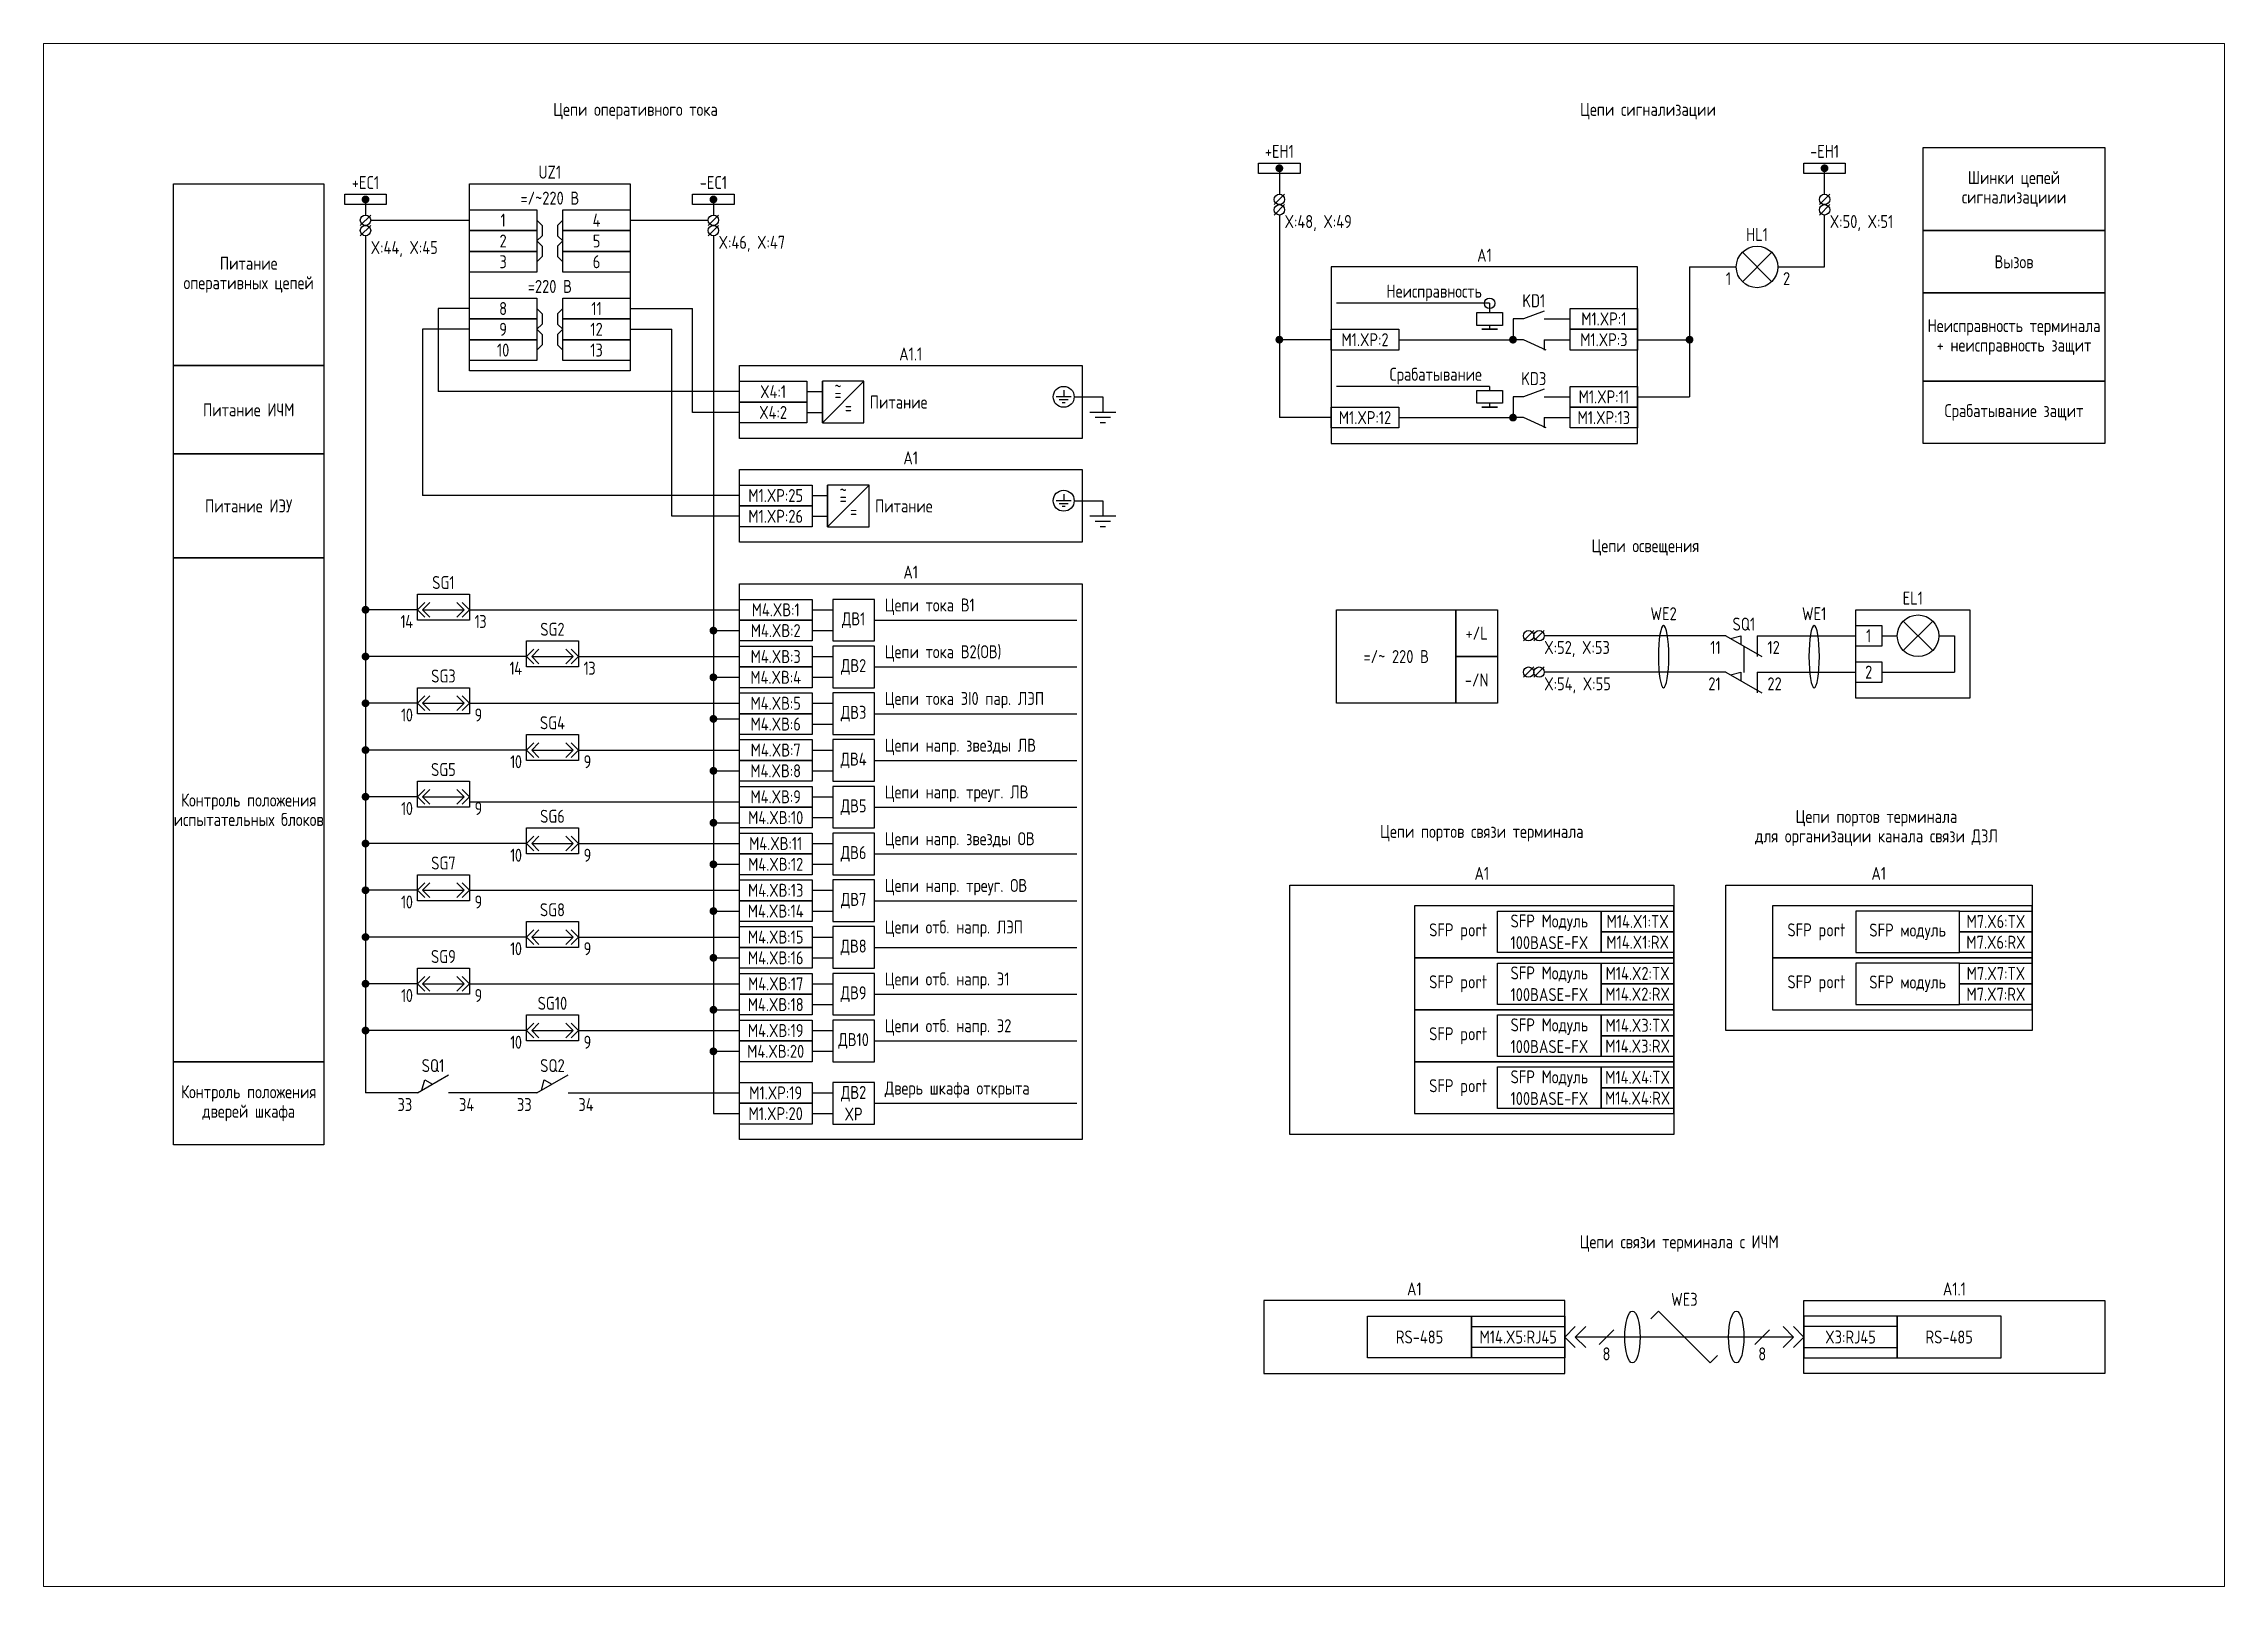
# Paper-space layout 'Лист2' of a CAD drawing. Header units: millimetres. Extents: x 266 to 501, y 22 to 188.
# The model-space entities are those that its viewports show. They can reach past a viewport. Long polylines and large blocks are cut down to what shows.
import ezdxf

# ---------------------------------------------------------------- set-up
doc = ezdxf.new("R2010")
doc.units = ezdxf.units.MM
doc.linetypes.add('HIDDEN2', pattern=[4.7625, 3.175, -1.5875])
doc.styles.add('Gost_type_A', font='GOST_A.TTF')

# ---------------------------------------------------------------- blocks, each defined once
blk = doc.blocks.new('POINT')
at = {"const_width": 0.75}
blk.add_lwpolyline([(-0.375, 0, 1), (0.375, 0, 1)], format="xyb", close=True, dxfattribs=at)
blk = doc.blocks.new('Шинка')
blk.add_lwpolyline([(-4, 1), (4, 1), (4, -1), (-4, -1)], close=True)
blk.add_blockref('POINT', (0, 0))
blk = doc.blocks.new('БИ_разъем')
for p, q in [((0, 0), (1.41, 1.41)), ((0, 0), (1.41, 1.41)), ((0, 0), (1.41, -1.41)), ((0, 0), (1.41, -1.41)), ((1, 0), (2.41, 1.41)), ((1, 0), (2.41, -1.41)), ((1, 0), (9, 0)), ((9, 0), (7.59, 1.41)), ((9, 0), (7.59, -1.41)), ((10, 0), (8.59, 1.41)), ((10, 0), (8.59, 1.41)), ((10, 0), (8.59, -1.41)), ((10, 0), (8.59, -1.41))]:
    blk.add_line(p, q)

msp = doc.modelspace()

# ---------------------------------------------------------------- linework, layer by layer
for p, q in [((658, 273), (658, 268)), ((763, 268), (763, 273)), ((482, 267), (482, 264)), ((549, 267), (549, 264)), ((659, 268), (657, 266)), ((659, 266), (657, 264)), ((764, 268), (762, 266)), ((764, 266), (762, 264)), ((763, 266), (763, 266.01)), ((763, 266), (763, 266.01)), ((483, 264), (481, 262)), ((483, 262), (481, 260)), ((483.01, 263), (502, 263)), ((533, 263), (548, 263)), ((550, 264), (548, 262)), ((550, 262), (548, 260)), ((658, 264), (658, 225)), ((763, 254), (763, 264)), ((482, 260), (482, 95)), ((549, 260), (549, 91)), ((747.17, 256.83), (752.83, 251.17)), ((752.83, 256.83), (747.17, 251.17)), ((737, 254), (746, 254)), ((737, 254), (737, 229)), ((754, 254), (763, 254)), ((502, 246), (496, 246)), ((496, 246), (496, 230)), ((533, 246), (545, 246)), ((545, 226), (545, 246)), ((698.5, 247), (669, 247)), ((698.5, 247), (698.5, 245.25)), ((493, 242), (493, 210)), ((502, 242), (493, 242)), ((533, 242), (541, 242)), ((541, 206), (541, 242)), ((668, 240), (658, 240)), ((698.5, 242.75), (698.5, 242)), ((709, 240), (709, 238)), ((727, 240), (737, 240)), ((570, 224), (570, 232)), ((570, 224), (578, 232)), ((698.5, 231), (669, 231)), ((698.5, 231), (698.5, 230.25)), ((554, 230), (496, 230)), ((618.48, 229), (624, 229)), ((698.5, 227.75), (698.5, 227)), ((727, 229), (737, 229)), ((554, 226), (545, 226)), ((668, 225), (658, 225)), ((709, 225), (709, 223)), ((554, 210), (493, 210)), ((571, 204), (571, 212)), ((571, 204), (579, 212)), ((554, 206), (541, 206)), ((618.48, 209), (624, 209)), ((492, 188), (482, 188)), ((502, 188), (554, 188)), ((568, 188), (572, 188)), ((580, 186), (619, 186)), ((778.17, 185.83), (783.83, 180.17)), ((783.83, 185.83), (778.17, 180.17)), ((549, 184), (554, 184)), ((568, 184), (572, 184)), ((707.01, 184), (705.01, 182)), ((709.01, 184), (707.01, 182)), ((744, 183), (709.01, 183)), ((744, 183), (750.92, 179)), ((744.87, 182.5), (746.87, 183)), ((746.87, 183), (746.87, 181.34)), ((750, 183), (750, 179)), ((750, 183), (769, 183)), ((774, 183), (777, 183)), ((785, 183), (788, 183)), ((788, 183), (788, 176)), ((513, 179), (482, 179)), ((523, 179), (554, 179)), ((568, 179), (572, 179)), ((580, 177), (619, 177)), ((707.01, 177), (705.01, 175)), ((709.01, 177), (707.01, 175)), ((549, 175), (554, 175)), ((568, 175), (572, 175)), ((744, 176), (709.01, 176)), ((744, 176), (750.92, 172)), ((744.87, 175.5), (746.87, 176)), ((746.87, 176), (746.87, 174.34)), ((750, 176), (750, 172)), ((750, 176), (769, 176)), ((774, 176), (788, 176)), ((492, 170), (482, 170)), ((502, 170), (554, 170)), ((568, 170), (572, 170)), ((580, 168), (619, 168)), ((549, 167), (554, 167)), ((568, 166), (572, 166)), ((513, 161), (482, 161)), ((523, 161), (554, 161)), ((568, 161), (572, 161)), ((549, 157), (554, 157)), ((568, 157), (572, 157)), ((580, 159), (619, 159)), ((492, 152), (482, 152)), ((568, 152), (572, 152)), ((502, 151), (554, 151)), ((549, 147), (554, 147)), ((568, 148), (572, 148)), ((580, 150), (619, 150)), ((513, 143), (482, 143)), ((523, 143), (554, 143)), ((568, 143), (572, 143)), ((549, 139), (554, 139)), ((568, 139), (572, 139)), ((580, 141), (619, 141)), ((492, 134), (482, 134)), ((502, 134), (554, 134)), ((568, 134), (572, 134)), ((580, 132), (619, 132)), ((549, 130), (554, 130)), ((568, 130), (572, 130)), ((513, 125), (482, 125)), ((523, 125), (554, 125)), ((568, 125), (572, 125)), ((580, 123), (619, 123)), ((549, 121), (554, 121)), ((568, 121), (572, 121)), ((492, 116), (482, 116)), ((502, 116), (554, 116)), ((568, 116), (572, 116)), ((580, 114), (619, 114)), ((549, 111), (554, 111)), ((568, 112), (572, 112)), ((513, 107), (482, 107)), ((523, 107), (554, 107)), ((568, 107), (572, 107)), ((580, 105), (619, 105)), ((549, 103), (554, 103)), ((568, 103), (572, 103)), ((492, 95), (498, 98.46)), ((492.87, 95.5), (493.43, 97.48)), ((493.43, 97.48), (494.87, 96.66)), ((515, 95), (521, 98.46)), ((515.87, 95.5), (516.43, 97.48)), ((516.43, 97.48), (517.87, 96.66)), ((492, 95), (482, 95)), ((515, 95), (498, 95)), ((521, 95), (554, 95)), ((568, 95), (572, 95)), ((580, 93), (619, 93)), ((549, 91), (554, 91)), ((568, 91), (572, 91)), ((729.53, 51.53), (731, 53)), ((731, 53), (741, 43)), ((713, 48), (715, 50)), ((713, 48), (715, 50)), ((713, 48), (715, 46)), ((713, 48), (715, 46)), ((715, 48), (717, 50)), ((715, 48), (717, 50)), ((757, 48), (715, 48)), ((715, 48), (717, 46)), ((715, 48), (717, 46)), ((722.41, 49.41), (719.59, 46.59)), ((752.41, 49.41), (749.59, 46.59)), ((757, 48), (755, 50)), ((757, 48), (755, 50)), ((757, 48), (755, 46)), ((757, 48), (755, 46)), ((759, 48), (757, 50)), ((759, 48), (757, 50)), ((759, 48), (757, 46)), ((759, 48), (757, 46)), ((741, 43), (742.41, 44.41))]:
    msp.add_line(p, q)
at = {"ltscale": 1.08}
for p, q in [((705, 244), (703, 244)), ((703, 244), (703, 240)), ((709, 244), (714, 244)), ((681, 240), (703, 240)), ((705, 240), (703, 240)), ((709, 240), (714, 240)), ((705, 229), (703, 229)), ((703, 229), (703, 225)), ((709, 229), (714, 229)), ((681, 225), (703, 225)), ((705, 225), (703, 225)), ((709, 225), (714, 225))]:
    msp.add_line(p, q, dxfattribs=at)
at = {"ltscale": 4.32}
for p, q in [((709, 245.5), (705, 244)), ((709.39, 238), (705, 240)), ((617.89, 229), (615.04, 229)), ((617.32, 228.43), (615.61, 228.43)), ((616.75, 227.86), (616.18, 227.86)), ((616.46, 230.28), (616.46, 229)), ((624, 229), (624, 226)), ((709, 230.5), (705, 229)), ((626.5, 226), (621.5, 226)), ((625.5, 225), (622.5, 225)), ((624.5, 224), (623.5, 224)), ((709.39, 223), (705, 225)), ((616.46, 210.28), (616.46, 209)), ((617.89, 209), (615.04, 209)), ((617.32, 208.43), (615.61, 208.43)), ((616.75, 207.86), (616.18, 207.86)), ((626.5, 206), (621.5, 206)), ((624, 209), (624, 206)), ((625.5, 205), (622.5, 205)), ((624.5, 204), (623.5, 204))]:
    msp.add_line(p, q, dxfattribs=at)
at = {"ltscale": 4}
for p, q in [((567, 230), (570, 230)), ((567, 226), (570, 226)), ((568, 210), (571, 210)), ((568, 206), (571, 206))]:
    msp.add_line(p, q, dxfattribs=at)
at = {"linetype": 'HIDDEN2', "ltscale": 0.5}
msp.add_line((747.46, 181), (747.46, 174), dxfattribs=at)
for points in [[(816.99, 261), (781.99, 261), (781.99, 277), (816.99, 277)], [(474, 235), (445, 235), (445, 270), (474, 270)], [(502, 270), (533, 270), (533, 234), (502, 234)], [(502, 265), (515, 265), (515, 261), (502, 261)], [(520, 265), (533, 265), (533, 261), (520, 261)], [(502, 261), (515, 261), (515, 257), (502, 257)], [(520, 261), (533, 261), (533, 257), (520, 257)], [(816.99, 249), (781.99, 249), (781.99, 261), (816.99, 261)], [(502, 257), (515, 257), (515, 253), (502, 253)], [(520, 257), (533, 257), (533, 253), (520, 253)], [(668, 220), (727, 220), (727, 254), (668, 254)], [(502, 248), (515, 248), (515, 244), (502, 244)], [(520, 248), (533, 248), (533, 244), (520, 244)], [(816.99, 232), (781.99, 232), (781.99, 249), (816.99, 249)], [(502, 244), (515, 244), (515, 240), (502, 240)], [(520, 244), (533, 244), (533, 240), (520, 240)], [(701, 245.25), (701, 242.75), (696, 242.75), (696, 245.25)], [(714, 246), (727, 246), (727, 242), (714, 242)], [(502, 240), (515, 240), (515, 236), (502, 236)], [(520, 240), (533, 240), (533, 236), (520, 236)], [(668, 242), (681, 242), (681, 238), (668, 238)], [(700, 242), (697, 242)], [(714, 242), (727, 242), (727, 238), (714, 238)], [(473.98, 218), (445, 218), (445, 235), (474, 235)], [(554, 235), (620, 235), (620, 221), (554, 221)], [(554, 232), (567, 232), (567, 228), (554, 228)], [(714, 231), (727, 231), (727, 227), (714, 227)], [(816.99, 220), (781.99, 220), (781.99, 232), (816.99, 232)], [(554, 228), (567, 228), (567, 224), (554, 224)], [(668, 227), (681, 227), (681, 223), (668, 223)], [(701, 230.25), (701, 227.75), (696, 227.75), (696, 230.25)], [(700, 227), (697, 227)], [(714, 227), (727, 227), (727, 223), (714, 223)], [(474, 198), (445, 198), (445, 218), (474, 218)], [(554, 215), (620, 215), (620, 201), (554, 201)], [(554, 212), (568, 212), (568, 208), (554, 208)], [(554, 208), (568, 208), (568, 204), (554, 204)], [(445, 198), (474, 198), (474, 101), (445, 101)], [(554, 193), (620, 193), (620, 86), (554, 86)], [(554, 190), (568, 190), (568, 186), (554, 186)], [(554, 186), (568, 186), (568, 182), (554, 182)], [(769, 188), (791, 188), (791, 171), (769, 171)], [(769, 185), (774, 185), (774, 181), (769, 181)], [(554, 181), (568, 181), (568, 177), (554, 177)], [(554, 177), (568, 177), (568, 173), (554, 173)], [(769, 178), (774, 178), (774, 174), (769, 174)], [(554, 172), (568, 172), (568, 168), (554, 168)], [(554, 168), (568, 168), (568, 164), (554, 164)], [(554, 163), (568, 163), (568, 159), (554, 159)], [(554, 159), (568, 159), (568, 155), (554, 155)], [(554, 154), (568, 154), (568, 150), (554, 150)], [(554, 150), (568, 150), (568, 146), (554, 146)], [(554, 145), (568, 145), (568, 141), (554, 141)], [(554, 141), (568, 141), (568, 137), (554, 137)], [(554, 136), (568, 136), (568, 132), (554, 132)], [(660, 135), (734, 135), (734, 87), (660, 87)], [(744, 135), (803, 135), (803, 107), (744, 107)], [(554, 132), (568, 132), (568, 128), (554, 128)], [(684, 121), (734, 121), (734, 131), (684, 131)], [(803, 131), (753, 131), (753, 121), (803, 121)], [(554, 127), (568, 127), (568, 123), (554, 123)], [(700, 130), (720, 130), (720, 122), (700, 122)], [(720, 130), (734, 130), (734, 126), (720, 126)], [(720, 126), (734, 126), (734, 122), (720, 122)], [(789, 130), (803, 130), (803, 126), (789, 126)], [(789, 126), (803, 126), (803, 122), (789, 122)], [(554, 123), (568, 123), (568, 119), (554, 119)], [(554, 118), (568, 118), (568, 114), (554, 114)], [(684, 111), (734, 111), (734, 121), (684, 121)], [(700, 120), (720, 120), (720, 112), (700, 112)], [(720, 120), (734, 120), (734, 116), (720, 116)], [(803, 121), (753, 121), (753, 111), (803, 111)], [(789, 120), (803, 120), (803, 116), (789, 116)], [(554, 114), (568, 114), (568, 110), (554, 110)], [(720, 116), (734, 116), (734, 112), (720, 112)], [(789, 116), (803, 116), (803, 112), (789, 112)], [(684, 101), (734, 101), (734, 111), (684, 111)], [(700, 110), (720, 110), (720, 102), (700, 102)], [(720, 110), (734, 110), (734, 106), (720, 106)], [(554, 109), (568, 109), (568, 105), (554, 105)], [(554, 105), (568, 105), (568, 101), (554, 101)], [(720, 106), (734, 106), (734, 102), (720, 102)], [(684, 91), (734, 91), (734, 101), (684, 101)], [(554, 97), (568, 97), (568, 93), (554, 93)], [(700, 100), (720, 100), (720, 92), (700, 92)], [(720, 100), (734, 100), (734, 96), (720, 96)], [(554, 93), (568, 93), (568, 89), (554, 89)], [(720, 96), (734, 96), (734, 92), (720, 92)], [(655, 41), (713, 41), (713, 55), (655, 55)], [(817, 41), (759, 41), (759, 55), (817, 55)], [(675, 52), (695, 52), (695, 44), (675, 44)], [(695, 52), (713, 52), (713, 44), (695, 44)], [(777, 52), (759, 52), (759, 44), (777, 44)], [(797, 52), (777, 52), (777, 44), (797, 44)], [(695, 50), (713, 50), (713, 46), (695, 46)], [(777, 50), (759, 50), (759, 46), (777, 46)]]:
    msp.add_lwpolyline(points, close=True)
for points in [[(515, 263), (516, 262), (516, 260), (515, 259)], [(520, 263), (519, 262), (519, 260), (520, 259)], [(515, 259), (516, 258), (516, 256), (515, 255)], [(520, 259), (519, 258), (519, 256), (520, 255)], [(515, 246), (516, 245), (516, 243), (515, 242)], [(520, 246), (519, 245), (519, 243), (520, 242)], [(515, 242), (516, 241), (516, 239), (515, 238)], [(520, 242), (519, 241), (519, 239), (520, 238)]]:
    msp.add_lwpolyline(points)
at = {"ltscale": 4}
for points in [[(570, 224), (578, 224), (578, 232), (570, 232)], [(571, 204), (579, 204), (579, 212), (571, 212)], [(572, 182), (580, 182), (580, 190), (572, 190)], [(572, 173), (580, 173), (580, 181), (572, 181)], [(572, 164), (580, 164), (580, 172), (572, 172)], [(572, 155), (580, 155), (580, 163), (572, 163)], [(572, 146), (580, 146), (580, 154), (572, 154)], [(572, 137), (580, 137), (580, 145), (572, 145)], [(572, 128), (580, 128), (580, 136), (572, 136)], [(572, 119), (580, 119), (580, 127), (572, 127)], [(572, 110), (580, 110), (580, 118), (572, 118)], [(572, 101), (580, 101), (580, 109), (572, 109)], [(572, 89), (580, 89), (580, 97), (572, 97)]]:
    msp.add_lwpolyline(points, close=True, dxfattribs=at)
at = {"lineweight": 25}
for points in [[(492, 191), (502, 191), (502, 186), (492, 186)], [(692, 170), (669, 170), (669, 188), (692, 188)], [(700, 179), (692, 179), (692, 188), (700, 188)], [(513, 182), (523, 182), (523, 177), (513, 177)], [(700, 170), (692, 170), (692, 179), (700, 179)], [(492, 173), (502, 173), (502, 168), (492, 168)], [(513, 164), (523, 164), (523, 159), (513, 159)], [(492, 155), (502, 155), (502, 150), (492, 150)], [(513, 146), (523, 146), (523, 141), (513, 141)], [(492, 137), (502, 137), (502, 132), (492, 132)], [(513, 128), (523, 128), (523, 123), (513, 123)], [(492, 119), (502, 119), (502, 114), (492, 114)], [(513, 110), (523, 110), (523, 105), (513, 105)], [(474, 85), (445, 85), (445, 101), (474, 101)]]:
    msp.add_lwpolyline(points, close=True, dxfattribs=at)
at = {"linetype": 'Continuous', "lineweight": 25, "ltscale": 4}
for points in [[(769, 122), (789, 122), (789, 130), (769, 130)], [(769, 112), (789, 112), (789, 120), (769, 120)]]:
    msp.add_lwpolyline(points, close=True, dxfattribs=at)
for centre, radius in [((658, 267), 1), ((658, 265), 1), ((763, 267), 1), ((763, 265), 1), ((482, 263), 1), ((482, 261), 1), ((549, 263), 1), ((549, 261), 1), ((750, 254), 4), ((698.5, 247), 1), ((616.46, 229), 2.02), ((616.46, 209), 2.02), ((781, 183), 4), ((706.01, 183), 1), ((708.01, 183), 1), ((706.01, 176), 1), ((708.01, 176), 1)]:
    msp.add_circle(centre, radius)
at = {"extrusion": (0, 0, -1)}
for centre in [(732, 179), (761, 179)]:
    msp.add_ellipse(centre, major_axis=(0, -6), ratio=0.166667, dxfattribs=at)
for centre in [(726, 48), (746, 48)]:
    msp.add_ellipse(centre, major_axis=(0, -5), ratio=0.293778)

# ---------------------------------------------------------------- block references
for name, p in [('Шинка', (658, 273)), ('Шинка', (763, 273)), ('Шинка', (482, 267)), ('Шинка', (549, 267)), ('POINT', (658, 240)), ('POINT', (703, 240)), ('POINT', (737, 240)), ('POINT', (703, 225)), ('POINT', (482, 188)), ('POINT', (549, 184)), ('POINT', (482, 179)), ('POINT', (549, 175)), ('POINT', (482, 170)), ('POINT', (549, 167)), ('POINT', (482, 161)), ('POINT', (549, 157)), ('POINT', (482, 152)), ('POINT', (549, 147)), ('POINT', (482, 143)), ('POINT', (549, 139)), ('POINT', (482, 134)), ('POINT', (549, 130)), ('POINT', (482, 125)), ('POINT', (549, 121)), ('POINT', (482, 116)), ('POINT', (549, 111)), ('POINT', (482, 107)), ('POINT', (549, 103))]:
    msp.add_blockref(name, p)
at = {"lineweight": 25}
for p in [(492, 188), (513, 179), (492, 170), (513, 161), (492, 152), (513, 143), (492, 134), (513, 125), (492, 116), (513, 107)]:
    msp.add_blockref('БИ_разъем', p, dxfattribs=at)

# ---------------------------------------------------------------- texts
at = {"char_height": 2.5, "style": 'Gost_type_A'}
for s, insert, width, attachment_point, line_spacing_factor in [('Цепи оперативного тока', (534, 284), 178, 5, 0.9), ('Цепи сигнализации', (729, 284), 197.5, 5, 0.9), ('UZ1', (517.5, 271), 31, 8, 0.9), ('Шинки цепей сигнализациии', (799.49, 269), 35, 5, 0.9), ('=/~220 В', (517.5, 266), 31, 8, 0.9), ('X:48, X:49', (659, 264), 16, 1, 0.9), ('X:50, X:51', (764, 264), 16, 1, 0.9), ('X:44, X:45', (483, 259), 16, 1, 0.9), ('X:46, X:47', (550, 260), 16, 1, 0.9), ('A1', (697.5, 255), 59, 8, 0.9), ('Вызов', (799.49, 255), 35, 5, 0.9), ('Питание\\Pоперативных цепей', (459.5, 252.5), 29, 5, 0.9), ('=220 В', (517.5, 249), 31, 8, 0.9), ('Неисправность', (697, 249), 37, 6, 0.8), ('Неисправность терминала + неисправность защит', (799.49, 240.5), 35, 5, 0.9), ('A1.1', (587, 236), 66, 8, 0.9), ('Питание ИЧМ', (459.5, 226.5), 29, 5, 0.9), ('Срабатывание защит', (799.49, 226), 35, 5, 0.9), ('A1', (587, 216), 66, 8, 0.9), ('Питание ИЭУ', (459.5, 208), 29, 5, 0.9), ('A1', (587, 194), 66, 8, 0.9), ('Цепи портов связи терминала', (697, 145), 197, 5, 0.9), ('A1', (697, 136), 74.0002, 8, 0.9), ('Цепи связи терминала с ИЧМ', (735, 66), 198, 5, 0.9), ('A1', (684, 56), 58.0002, 8, 0.9), ('A1.1', (788, 56), 58.0002, 8, 0.9)]:
    msp.add_mtext(s, dxfattribs=dict(at, insert=insert, width=width, attachment_point=attachment_point, line_spacing_factor=line_spacing_factor))
for s, insert, width, attachment_point in [('+EH1', (658, 275), 10, 8), ('-EH1', (763, 275), 10, 8), ('+EC1', (482, 269), 10, 8), ('-EC1', (549, 269), 10, 8), ('1', (508.5, 263), 13, 5), ('4', (526.5, 263), 13, 5), ('HL1', (750, 259), 14, 8), ('3', (508.5, 255), 13, 5), ('2', (508.5, 259), 13, 5), ('5', (526.5, 259), 13, 5), ('6', (526.5, 255), 13, 5), ('1', (745, 253), 6, 3), ('2', (755, 253), 6, 1), ('KD1', (707, 247.5), 8, 5), ('8', (508.5, 246), 13, 5), ('11', (526.5, 246), 13, 5), ('M1.XP:1', (720.5, 244), 13, 5), ('9', (508.5, 242), 13, 5), ('12', (526.5, 242), 13, 5), ('M1.XP:2', (674.5, 240), 13, 5), ('M1.XP:3', (720.5, 240), 13, 5), ('10', (508.5, 238), 13, 5), ('13', (526.5, 238), 13, 5), ('X4:1', (560.5, 230), 13, 5), ('~', (573, 231.03), 2.7, 5), ('KD3', (707, 232.5), 8, 5), ('X4:2', (560.5, 226), 13, 5), ('=', (573, 229.53), 6, 5), ('=', (575, 227), 6, 5), ('Питание', (584.67, 227.99), 11.3452, 5), ('M1.XP:11', (720.5, 229), 13, 5), ('M1.XP:12', (674.5, 225), 13, 5), ('M1.XP:13', (720.5, 225), 13, 5), ('M1.XP:25', (561, 210), 13.9956, 5), ('~', (574, 211.03), 2.7, 5), ('M1.XP:26', (561, 206), 13.9956, 5), ('=', (574, 209.53), 6, 5), ('=', (576, 207), 6, 5), ('Питание', (585.67, 207.99), 11.3452, 5), ('M4.XВ:1', (561, 188), 14, 5), ('Цепи тока В1', (582, 187), 27.8465, 7), ('M4.XВ:2', (561, 184), 14, 5), ('ДВ1', (576, 186), 7.9998, 5), ('WE2', (732, 186), 10, 8), ('SQ1', (747.46, 184), 10, 8), ('WE1', (761, 186), 10, 8), ('Цепи тока В2(ОВ)', (582, 178), 27.8465, 7), ('11', (743, 182), 6, 3), ('12', (752, 182), 6, 1), ('1', (771.5, 183), 5, 5), ('M4.XВ:3', (561, 179), 14, 5), ('ДВ2', (576, 177), 7.9998, 5), ('2', (771.5, 176), 5, 5), ('M4.XВ:4', (561, 175), 14, 5), ('21', (743, 175), 6, 3), ('22', (752, 175), 6, 1), ('M4.XВ:5', (561, 170), 14, 5), ('ДВ3', (576, 168), 7.9998, 5), ('Цепи тока 3I0 пар. ЛЭП', (582, 169), 31.722, 7), ('M4.XВ:6', (561, 166), 14, 5), ('M4.XВ:7', (561, 161), 14, 5), ('ДВ4', (576, 159), 7.9998, 5), ('Цепи напр. звезды ЛВ', (582, 160), 27.8465, 7), ('M4.XВ:8', (561, 157), 14, 5), ('M4.XВ:9', (561, 152), 14, 5), ('ДВ5', (576, 150), 7.9998, 5), ('Цепи напр. треуг. ЛВ', (582, 151), 27.8465, 7), ('M4.XВ:10', (561, 148), 14, 5), ('M4.XВ:11', (561, 143), 14, 5), ('Цепи напр. звезды ОВ', (582, 142), 27.8465, 7), ('M4.XВ:12', (561, 139), 14, 5), ('ДВ6', (576, 141), 7.9998, 5), ('M4.XВ:13', (561, 134), 14, 5), ('Цепи напр. треуг. ОВ', (582, 133), 27.8465, 7), ('M4.XВ:14', (561, 130), 14, 5), ('ДВ7', (576, 132), 7.9998, 5), ('M4.XВ:15', (561, 125), 14, 5), ('Цепи отб. напр. ЛЭП', (582, 125), 27.8465, 7), ('SFP port', (698, 126), 20, 6), ('SFP Mодуль 100BASE-FX', (710, 126), 19.9998, 5), ('M14.X1:TX', (727, 128), 14, 5), ('SFP port', (767, 126), 20, 6), ('SFP модуль', (779, 126), 20, 5), ('М7.X6:TX', (796, 128), 14, 5), ('M4.XВ:16', (561, 121), 14, 5), ('ДВ8', (576, 123), 7.9998, 5), ('M14.X1:RX', (727, 124), 14, 5), ('М7.X6:RX', (796, 124), 14, 5), ('Цепи отб. напр. Э1', (582, 115), 27.8465, 7), ('SFP port', (698, 116), 20, 6), ('SFP Mодуль 100BASE-FX', (710, 116), 19.9998, 5), ('M14.X2:TX', (727, 118), 14, 5), ('SFP port', (767, 116), 20, 6), ('М7.X7:TX', (796, 118), 14, 5), ('M4.XВ:17', (561, 116), 14, 5), ('ДВ9', (576, 114), 7.9998, 5), ('M14.X2:RX', (727, 114), 14, 5), ('SFP модуль', (779, 116), 20, 5), ('М7.X7:RX', (796, 114), 14, 5), ('M4.XВ:18', (561, 112), 14, 5), ('SFP Mодуль 100BASE-FX', (710, 106), 19.9998, 5), ('M14.X3:TX', (727, 108), 14, 5), ('M4.XВ:19', (561, 107), 14, 5), ('ДВ10', (576, 105), 7.9998, 5), ('Цепи отб. напр. Э2', (582, 106), 27.8465, 7), ('SFP port', (698, 106), 20, 6), ('M14.X3:RX', (727, 104), 14, 5), ('SQ1', (495, 99), 10, 8), ('SQ2', (518, 99), 10, 8), ('M4.XВ:20', (561, 103), 14, 5), ('Дверь шкафа открыта', (582, 94), 37, 7), ('SFP port', (698, 96), 20, 6), ('SFP Mодуль 100BASE-FX', (710, 96), 19.9998, 5), ('M14.X4:TX', (727, 98), 14, 5), ('33', (491, 94), 6, 3), ('34', (500, 94), 6, 1), ('33', (514, 94), 6, 3), ('34', (523, 94), 6, 1), ('M1.XP:19', (561, 95), 14, 5), ('ДВ2 XP', (576, 93), 7.9998, 5), ('M14.X4:RX', (727, 94), 14, 5), ('M1.XP:20', (561, 91), 14, 5), ('WE3', (736, 54), 20, 8), ('RS-485', (685, 48), 19.9998, 5), ('M14.X5:RJ45', (704, 48), 18.0002, 5), ('X3:RJ45', (768, 48), 18.0002, 5), ('RS-485', (787, 48), 19.9998, 5), ('8', (721, 46), 20, 2), ('8', (751, 46), 20, 2)]:
    msp.add_mtext(s, dxfattribs=dict(at, insert=insert, width=width, attachment_point=attachment_point))
at = {"color": 6, "insert": (697, 233), "char_height": 2.5, "width": 37, "attachment_point": 6, "line_spacing_factor": 0.8, "style": 'Gost_type_A'}
msp.add_mtext('Срабатывание', dxfattribs=at)
at = {"lineweight": 25, "char_height": 2.5, "line_spacing_factor": 0.9, "style": 'Gost_type_A'}
for s, insert, width, attachment_point in [('Цепи освещения', (728.5, 200), 93, 5), ('SG1', (497, 192), 10, 8), ('EL1', (780, 189), 21.9942, 8), ('{\\T0.9;14}', (491, 187), 5, 3), ('{\\T0.9;13}', (503, 187), 5, 1), ('SG2', (518, 183), 10, 8), ('+/L', (696, 183.5), 8, 5), ('X:52, X:53', (709.01, 182), 17.9949, 1), ('SG3', (497, 174), 10, 8), ('{\\T0.9;14}', (512, 178), 5, 3), ('{\\T0.9;13}', (524, 178), 5, 1), ('=/~ 220 В', (680.5, 179), 23, 5), ('-/N', (696, 174.5), 8, 5), ('X:54, X:55', (709.01, 175), 17.9949, 1), ('{\\T0.9;10}', (491, 169), 5, 3), ('{\\T0.9;9}', (503, 169), 5, 1), ('SG4', (518, 165), 10, 8), ('{\\T0.9;10}', (512, 160), 5, 3), ('{\\T0.9;9}', (524, 160), 5, 1), ('SG5', (497, 156), 10, 8), ('Контроль положения\\Pиспытательных блоков', (459.5, 149.5), 29, 5), ('{\\T0.9;10}', (491, 151), 5, 3), ('{\\T0.9;9}', (503, 151), 5, 1), ('SG6', (518, 147), 10, 8), ('Цепи портов терминала\\Pдля организации канала связи ДЗЛ', (773, 146), 59, 5), ('SG7', (497, 138), 10, 8), ('{\\T0.9;10}', (512, 142), 5, 3), ('{\\T0.9;9}', (524, 142), 5, 1), ('A1', (773.44, 136), 58.8762, 8), ('{\\T0.9;10}', (491, 133), 5, 3), ('{\\T0.9;9}', (503, 133), 5, 1), ('SG8', (518, 129), 10, 8), ('SG9', (497, 120), 10, 8), ('{\\T0.9;10}', (512, 124), 5, 3), ('{\\T0.9;9}', (524, 124), 5, 1), ('{\\T0.9;10}', (491, 115), 5, 3), ('{\\T0.9;9}', (503, 115), 5, 1), ('SG10', (518, 111), 10, 8), ('{\\T0.9;10}', (512, 106), 5, 3), ('{\\T0.9;9}', (524, 106), 5, 1), ('Контроль положения\\Pдверей шкафа', (459.5, 93), 29, 5)]:
    msp.add_mtext(s, dxfattribs=dict(at, insert=insert, width=width, attachment_point=attachment_point))

psp = doc.layouts.new('Лист2')

# ---------------------------------------------------------------- viewports
at = {"layer": '0'}
psp.add_viewport(center=(383.68, 105.01), size=(235.18, 166.3039), view_center_point=(630, 148.5), view_height=297, dxfattribs=at)

doc.saveas('drawing.dxf')
